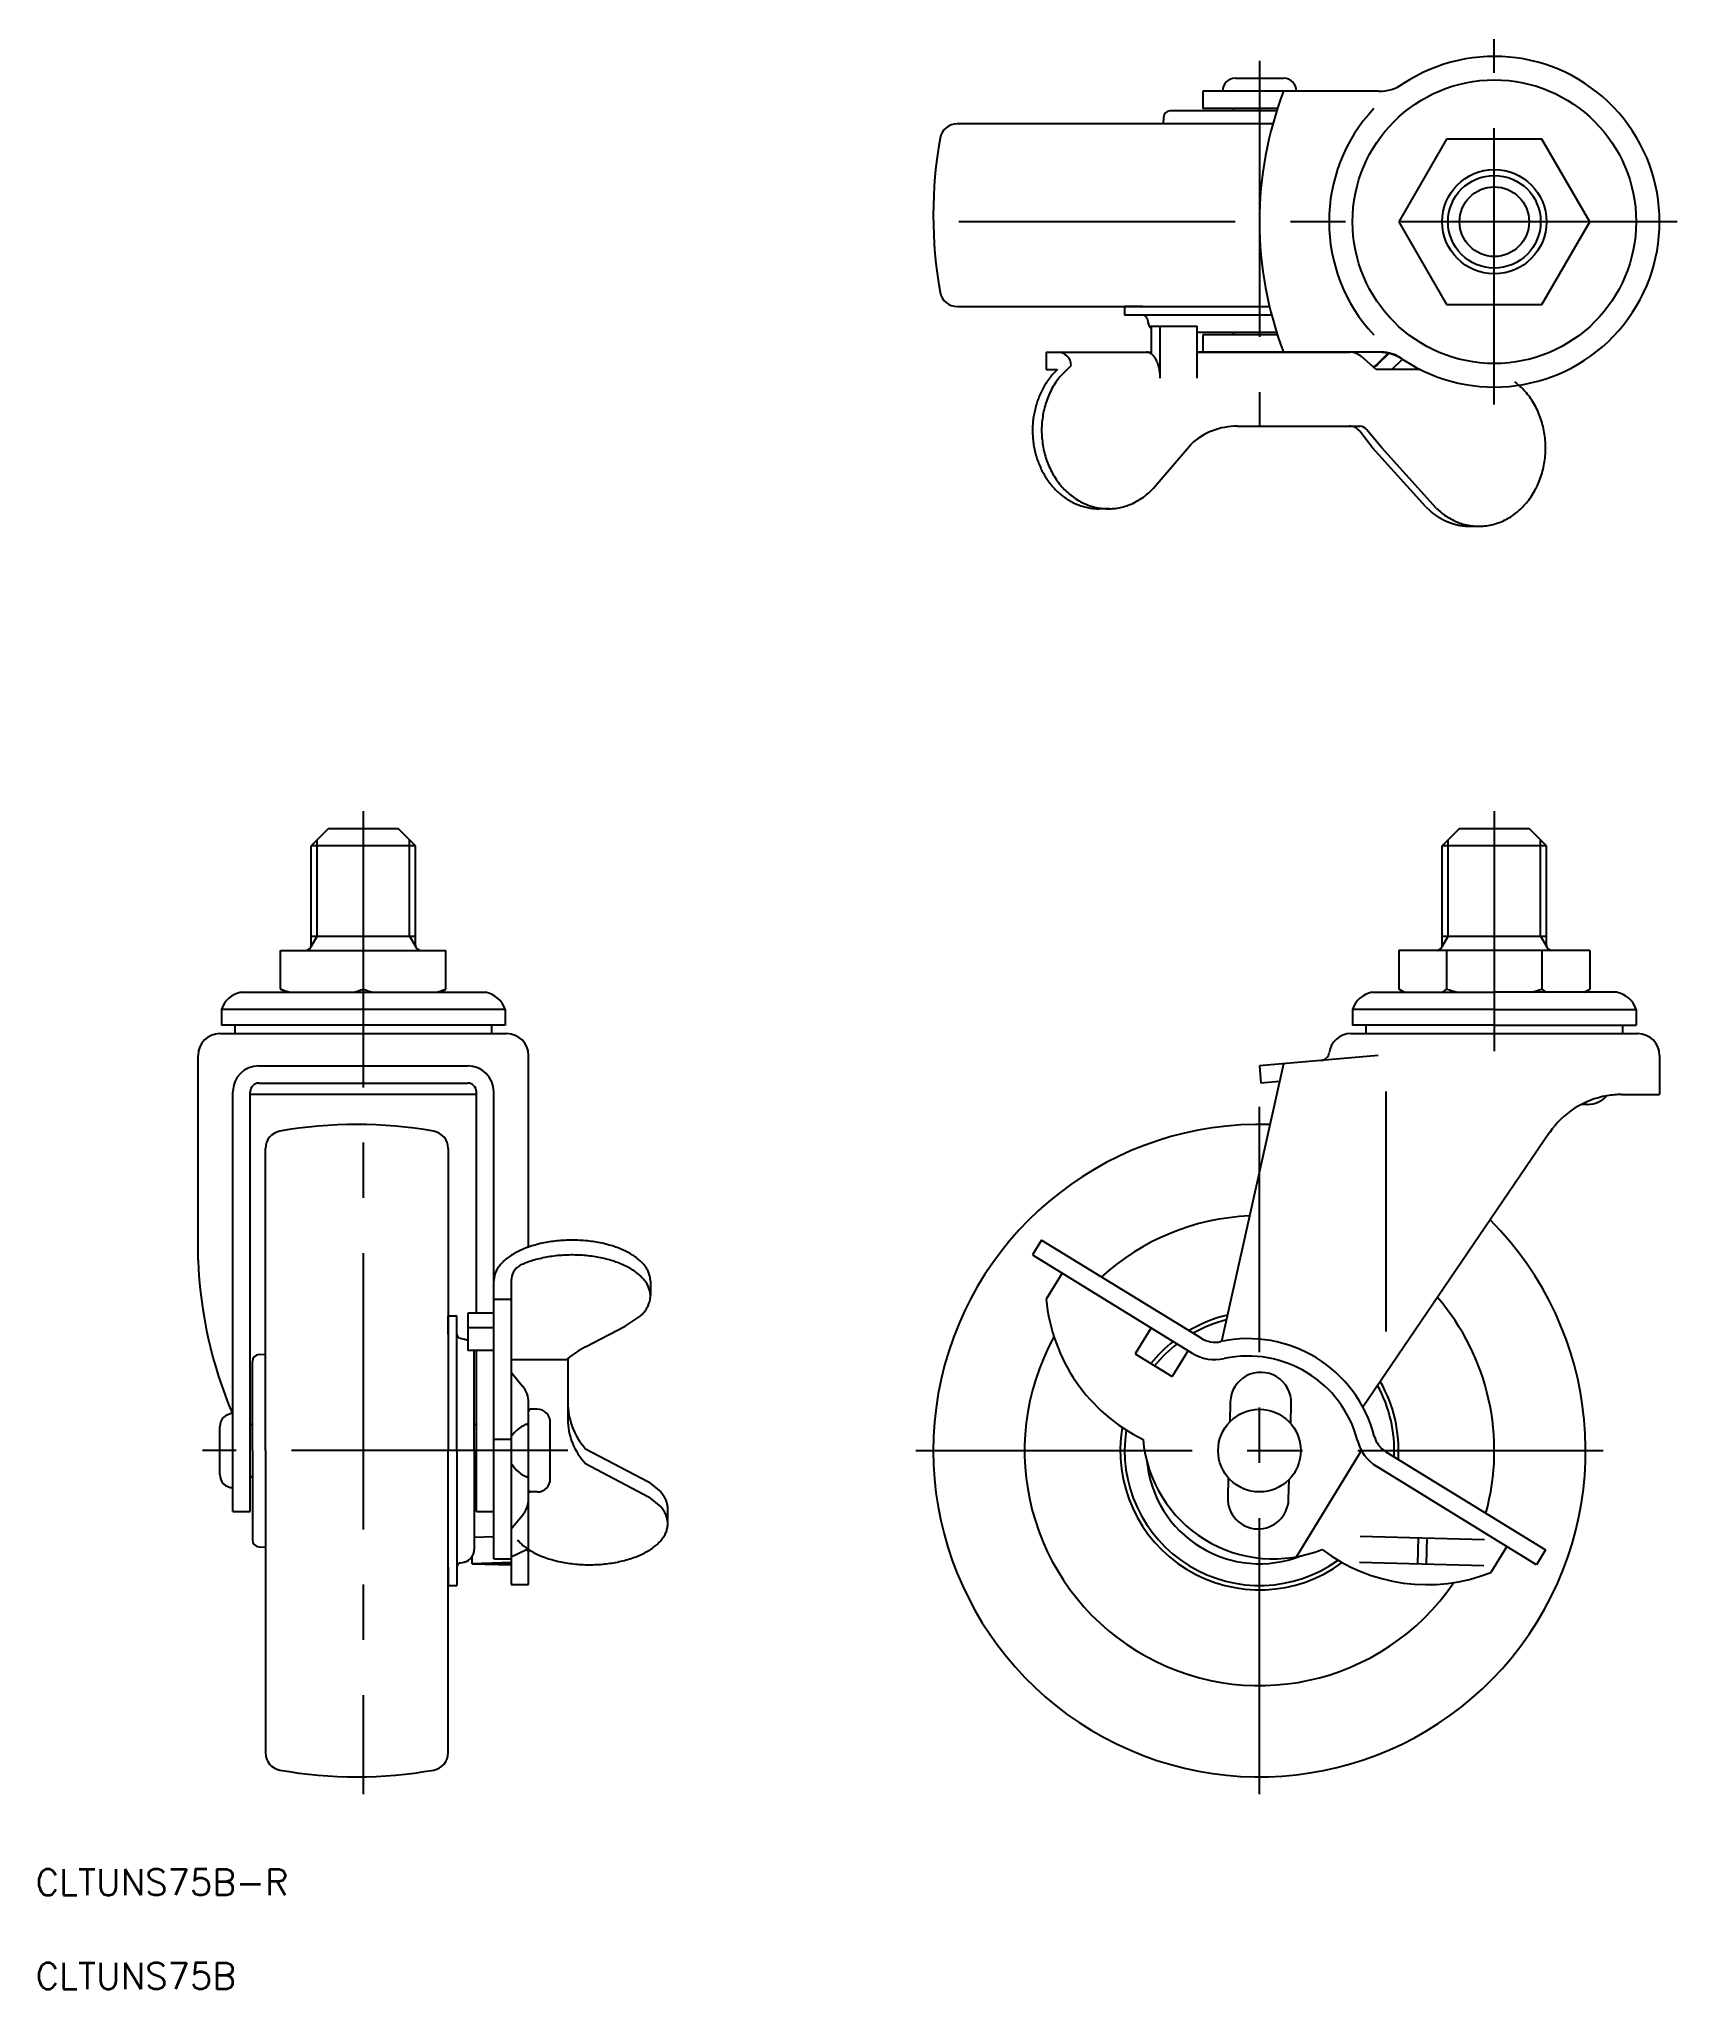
# Model space of a CAD drawing. Extents: x -140 to 48, y -62 to 162.
import ezdxf

# ---------------------------------------------------------------- set-up
doc = ezdxf.new("R2010")
doc.units = 0
doc.linetypes.add('CENTER', pattern=[50.8, 31.75, -6.35, 6.35, -6.35])
doc.layers.get('0').update_dxf_attribs({"linetype": 'CONTINUOUS'})
doc.layers.add('CENTER', color=1, linetype='CONTINUOUS')
doc.styles.get("Standard").update_dxf_attribs({"font": 'txt.shx', "height": 3, "bigfont": 'bigfont.shx'})

msp = doc.modelspace()

# ---------------------------------------------------------------- linework, layer by layer
at = {"color": 7, "linetype": 'CONTINUOUS'}
for p, q in [((-2.75, 157.75), (2.75, 157.75)), ((13.73, 156.25), (-6.5, 156.25)), ((-6.5, 156.25), (-6.5, 154.25)), ((1.53, 152.5), (-34.74, 152.5)), ((-11.04, 153.24), (-11.08, 152.5)), ((1.98, 154), (-10.24, 154)), ((2.06, 154.25), (-6.5, 154.25)), ((-3, 154), (-3, 154.25)), ((21.52, 150.75), (16.03, 141.25)), ((32.48, 150.75), (21.52, 150.75)), ((37.97, 141.25), (32.48, 150.75)), ((16.03, 141.25), (21.52, 131.75)), ((32.48, 131.75), (37.97, 141.25)), ((-34.74, 131.5), (1.15, 131.5)), ((-13.4, 131.5), (-15.5, 131.5)), ((-15.5, 131.5), (-15.5, 130.5)), ((1.4, 130.5), (-15.5, 130.5)), ((-12.91, 130.11), (-12.81, 129.67)), ((21.52, 131.75), (32.48, 131.75)), ((-12.46, 129.25), (-7.15, 129.25)), ((-12.46, 129.25), (-12.46, 126.08)), ((-11.41, 123.25), (-11.41, 129.25)), ((-7.15, 123.25), (-7.15, 129.25)), ((1.98, 128.5), (-7.15, 128.5)), ((2.06, 128.25), (-6.5, 128.25)), ((-6.5, 128.25), (-6.5, 126.25)), ((-3, 128.5), (-3, 128.25)), ((-3, 128.5), (-3, 128.25)), ((-3, 128.25), (-3, 128.5)), ((-24.51, 126.25), (-12.46, 126.25)), ((-24.51, 126.25), (-24.51, 124.25)), ((-7.15, 126.25), (10.4, 126.25)), ((14.04, 126.25), (-7.15, 126.25)), ((13.73, 126.25), (-6.5, 126.25)), ((13.43, 124.25), (11.72, 125.76)), ((13.5, 124.84), (14.83, 126.17)), ((13.58, 124.84), (14.9, 126.16)), ((-24.51, 124.25), (-23.24, 124.25)), ((-23.09, 123.25), (-21.63, 124.73)), ((18.51, 124.25), (13.43, 124.25)), ((15.23, 124.25), (16.44, 125.46)), ((-2.55, 117.75), (11.54, 117.75)), ((13.01, 115.25), (11.53, 117.17)), ((14.06, 115.25), (12.32, 117.38)), ((-11.75, 111.13), (-7.86, 115.7)), ((19.14, 108.47), (13.01, 115.25)), ((20.37, 108.27), (14.06, 115.25)), ((-12.19, 110.62), (-11.75, 111.13)), ((-17.29, 108.25), (-18.42, 108.25)), ((19.14, 108.47), (19.61, 108.03)), ((-107.02, 71.5), (-109.02, 69.5)), ((-109.02, 58.1), (-109.02, 69.5)), ((-97.02, 69.5), (-109.02, 69.5)), ((-107.02, 71.5), (-99.02, 71.5)), ((-97.02, 69.5), (-99.02, 71.5)), ((-97.02, 58.1), (-97.02, 69.5)), ((23, 71.5), (21, 69.5)), ((21, 58.1), (21, 69.5)), ((33, 69.5), (21, 69.5)), ((23, 71.5), (31, 71.5)), ((33, 69.5), (31, 71.5)), ((33, 58.1), (33, 69.5)), ((-109.02, 59.14), (-97.02, 59.14)), ((21, 59.14), (33, 59.14)), ((-112.52, 57.5), (-93.52, 57.5)), ((-112.52, 53.05), (-112.52, 57.5)), ((-103.02, 57.5), (-103.02, 53.05)), ((-93.52, 53.05), (-93.52, 57.5)), ((37.97, 57.5), (16.03, 57.5)), ((16.03, 57.5), (16.03, 53.05)), ((21.52, 57.5), (21.52, 53.05)), ((32.48, 57.5), (32.48, 53.05)), ((37.97, 57.5), (37.97, 53.05)), ((-117.07, 52.7), (-88.97, 52.7)), ((-111.92, 52.7), (-112.52, 53.05)), ((-94.12, 52.7), (-93.52, 53.05)), ((12.95, 52.7), (27, 52.7)), ((16.63, 52.7), (16.03, 53.05)), ((41.05, 52.7), (27, 52.7)), ((37.37, 52.7), (37.97, 53.05)), ((-86.72, 50.7), (-119.32, 50.7)), ((-119.32, 50.7), (-119.32, 48.9)), ((-86.72, 50.7), (-86.72, 48.9)), ((27, 50.7), (10.7, 50.7)), ((10.7, 50.7), (10.7, 48.9)), ((27, 50.7), (43.3, 50.7)), ((43.3, 50.7), (43.3, 48.9)), ((-119.53, 47.93), (-86.52, 47.93)), ((-86.72, 48.9), (-119.32, 48.9)), ((-117.74, 47.93), (-117.74, 48.9)), ((-88.3, 48.9), (-88.3, 47.93)), ((10.49, 47.93), (43.5, 47.93)), ((27, 48.9), (10.7, 48.9)), ((12.28, 47.93), (12.28, 48.9)), ((27, 48.9), (43.3, 48.9)), ((27, 48.9), (43.3, 48.9)), ((41.72, 48.9), (41.72, 47.93)), ((-122.02, 21.91), (-122.02, 45.43)), ((-84.02, 23.4), (-84.02, 45.43)), ((13.63, 45.42), (0, 44.23)), ((46, 45.43), (46, 41.93)), ((46, 45.03), (46, 40.93)), ((-115.02, 44.23), (-91.02, 44.23)), ((2.77, 44.47), (-4.37, 12.56)), ((0, 44.23), (0.17, 42.24)), ((-118.02, -7), (-118.02, 41.23)), ((-116.02, -7), (-116.02, 41.24)), ((-90.02, 40.93), (-116.02, 40.93)), ((-115.02, 42.24), (-91.02, 42.24)), ((-90.02, 15.81), (-90.02, 41.24)), ((-88.02, -7), (-88.02, 41.23)), ((2.31, 42.42), (0.17, 42.24)), ((14.54, 41.28), (14.54, 13.71)), ((41.63, 40.93), (46, 40.93)), ((-88.02, -12.44), (-88.02, 38.74)), ((37.72, 39.8), (37.01, 39.8)), ((33.36, 36.56), (11.88, 5.01)), ((-114.27, 0), (-114.27, 34.74)), ((-93.27, 34.74), (-93.27, 0)), ((-25.04, 24.19), (-26.09, 22.49)), ((-26.09, 22.49), (-7.73, 11.2)), ((-25.04, 24.19), (-6.68, 12.91)), ((-22.68, 20.39), (-24.51, 17.41)), ((-86.02, 19.54), (-86.02, -15.4)), ((-70.02, 19.48), (-70.02, 17.78)), ((-88.02, 15.81), (-91.02, 15.81)), ((-91.02, 15.81), (-91.02, 11.49)), ((-88.02, 17.41), (-86.02, 17.41)), ((-93.27, 13.4), (-93.27, 15.5)), ((-93.27, 15.5), (-92.27, 15.5)), ((-92.27, 0), (-92.27, 15.5)), ((-88.02, 14.11), (-91.02, 14.11)), ((-77.47, 11.93), (-72.9, 14.32)), ((-72.9, 14.32), (-71.18, 15.46)), ((-12.46, 14.11), (-14.29, 11.13)), ((-91.88, 12.91), (-91.44, 12.81)), ((-88.02, 11.49), (-91.02, 11.49)), ((-90.27, 0), (-90.27, 11.35)), ((-90.02, -7), (-90.02, 11.49)), ((-8.2, 11.49), (-10.03, 8.51)), ((-115.77, 0), (-115.77, 10.24)), ((-115.01, 11.04), (-114.27, 11.08)), ((-86.02, 10.46), (-79.52, 10.46)), ((-86.02, 9), (-84.71, 7.41)), ((-79.52, 10.61), (-79.52, 3.64)), ((-14.29, 11.13), (-10.03, 8.51)), ((-84.02, -15.4), (-84.02, 5.5)), ((-83.02, 4.75), (-83.82, 4.75)), ((-3.35, 5.59), (-3.41, 3.31)), ((3.59, 3.11), (3.65, 5.4)), ((-119.52, -2.75), (-119.52, 2.75)), ((-116.02, 3), (-115.77, 3)), ((-115.77, 3), (-116.02, 3)), ((-90.27, 3), (-90.02, 3)), ((-90.02, 3), (-90.27, 3)), ((-84.22, 3), (-84.31, 3)), ((-81.52, -3.25), (-81.52, 3.25)), ((-115.77, 0), (-115.77, -10.24)), ((-114.27, 0), (-114.27, -34.74)), ((-93.27, -34.74), (-93.27, 0)), ((-92.27, 0), (-92.27, -15.5)), ((-90.27, 0), (-90.27, -11.35)), ((-86.02, 1.29), (-88.02, 1.29)), ((-77.47, 0.22), (-70.24, -3.6)), ((-77.47, -1.49), (-70.24, -5.31)), ((4.24, -12.21), (11.74, 0)), ((31.85, -13.12), (13.49, -1.83)), ((14.53, -0.13), (32.89, -11.41)), ((-116.02, -3), (-115.77, -3)), ((-115.77, -3), (-116.02, -3)), ((-116.02, -3), (-115.77, -3)), ((-90.27, -3), (-90.02, -3)), ((-90.02, -3), (-90.27, -3)), ((-90.27, -3), (-90.02, -3)), ((-84.22, -3), (-84.29, -3)), ((-70.24, -3.6), (-68.83, -4.74)), ((-3.59, -3.11), (-3.65, -5.4)), ((3.35, -5.59), (3.41, -3.31)), ((-83.02, -4.75), (-83.82, -4.75)), ((-70.24, -5.31), (-68.83, -6.45)), ((-68.02, -8.4), (-68.02, -6.7)), ((-118.02, -7), (-116.02, -7)), ((-90.02, -7), (-88.02, -7)), ((-86.02, -9), (-84.71, -7.41)), ((-115.01, -11.04), (-114.27, -11.08)), ((-88.02, -9.92), (-90.27, -9.99)), ((11.58, -9.82), (25.88, -10.21)), ((18.23, -10), (18.15, -13)), ((19.23, -10.03), (19.15, -13.03)), ((28.44, -11.02), (26.61, -14)), ((-93.27, -13.4), (-93.27, -15.5)), ((-91.88, -12.91), (-91.44, -12.81)), ((-90.52, -13.02), (-90.52, -12.18)), ((-86.02, -12.86), (-90.5, -13)), ((-86.02, -13.17), (-90.5, -13.04)), ((-86.02, -12.91), (-89.02, -13)), ((-89.02, -13), (-89.02, -13.03)), ((-86.02, -13.12), (-89.02, -13.03)), ((-88.02, -12.44), (-86.02, -12.44)), ((-86.02, -12.21), (-84.25, -11.35)), ((11.5, -12.82), (25.8, -13.21)), ((32.89, -11.41), (31.85, -13.12)), ((-93.27, -15.5), (-92.27, -15.5)), ((-86.02, -15.4), (-84.02, -15.4))]:
    msp.add_line(p, q, dxfattribs=at)
at = {"color": 3, "linetype": 'CONTINUOUS'}
for p, q in [((-108.34, 59.14), (-108.34, 70.18)), ((-97.7, 59.14), (-97.7, 70.18)), ((21.68, 59.14), (21.68, 70.18)), ((32.32, 59.14), (32.32, 70.18)), ((-108.34, 59.14), (-109.05, 57.92)), ((-97.7, 59.14), (-96.99, 57.92)), ((21.68, 59.14), (20.97, 57.92)), ((32.32, 59.14), (33.03, 57.92))]:
    msp.add_line(p, q, dxfattribs=at)
at = {"color": 7, "linetype": 'CONTINUOUS'}
for points in [[(-11.41, 123.25, 0), (-11.41, 123.29, 0), (-11.41, 123.32, 0), (-11.41, 123.36, 0), (-11.41, 123.4, 0), (-11.41, 123.44, 0), (-11.41, 123.47, 0), (-11.41, 123.51, 0), (-11.42, 123.55, 0), (-11.42, 123.58, 0), (-11.42, 123.62, 0), (-11.42, 123.65, 0), (-11.43, 123.69, 0), (-11.43, 123.73, 0), (-11.43, 123.76, 0), (-11.44, 123.8, 0), (-11.44, 123.84, 0), (-11.44, 123.87, 0), (-11.45, 123.91, 0), (-11.45, 123.94, 0), (-11.46, 123.98, 0), (-11.46, 124.02, 0), (-11.47, 124.05, 0), (-11.47, 124.09, 0), (-11.48, 124.12, 0), (-11.48, 124.16, 0), (-11.49, 124.19, 0), (-11.49, 124.23, 0), (-11.5, 124.26, 0), (-11.51, 124.3, 0), (-11.51, 124.33, 0), (-11.52, 124.37, 0), (-11.53, 124.4, 0), (-11.54, 124.43, 0), (-11.54, 124.47, 0), (-11.55, 124.5, 0), (-11.56, 124.53, 0), (-11.57, 124.57, 0), (-11.58, 124.6, 0), (-11.59, 124.63, 0), (-11.59, 124.67, 0), (-11.6, 124.7, 0), (-11.61, 124.73, 0), (-11.62, 124.76, 0), (-11.63, 124.79, 0), (-11.64, 124.82, 0), (-11.65, 124.86, 0), (-11.66, 124.89, 0), (-11.67, 124.92, 0), (-11.68, 124.95, 0), (-11.7, 124.98, 0), (-11.71, 125.01, 0), (-11.72, 125.04, 0), (-11.73, 125.07, 0), (-11.74, 125.1, 0), (-11.75, 125.13, 0), (-11.77, 125.15, 0), (-11.78, 125.18, 0), (-11.79, 125.21, 0), (-11.8, 125.24, 0), (-11.82, 125.27, 0), (-11.83, 125.29, 0), (-11.84, 125.32, 0), (-11.86, 125.35, 0), (-11.87, 125.37, 0), (-11.88, 125.4, 0), (-11.9, 125.42, 0), (-11.91, 125.45, 0), (-11.92, 125.47, 0), (-11.94, 125.5, 0), (-11.95, 125.52, 0), (-11.97, 125.55, 0), (-11.98, 125.57, 0), (-12, 125.59, 0), (-12.01, 125.62, 0), (-12.03, 125.64, 0), (-12.04, 125.66, 0), (-12.06, 125.68, 0), (-12.08, 125.7, 0), (-12.09, 125.72, 0), (-12.11, 125.75, 0), (-12.12, 125.77, 0), (-12.14, 125.79, 0), (-12.16, 125.81, 0), (-12.17, 125.82, 0), (-12.19, 125.84, 0), (-12.21, 125.86, 0), (-12.22, 125.88, 0), (-12.24, 125.9, 0), (-12.26, 125.91, 0), (-12.27, 125.93, 0), (-12.29, 125.95, 0), (-12.31, 125.96, 0), (-12.33, 125.98, 0), (-12.34, 125.99, 0), (-12.36, 126.01, 0), (-12.38, 126.02, 0), (-12.4, 126.04, 0), (-12.41, 126.05, 0), (-12.43, 126.06, 0), (-12.45, 126.08, 0), (-12.47, 126.09, 0), (-12.49, 126.1, 0), (-12.51, 126.11, 0), (-12.52, 126.12, 0), (-12.54, 126.13, 0), (-12.56, 126.14, 0), (-12.58, 126.15, 0), (-12.6, 126.16, 0), (-12.62, 126.17, 0), (-12.64, 126.18, 0), (-12.65, 126.19, 0), (-12.67, 126.19, 0), (-12.69, 126.2, 0), (-12.71, 126.21, 0), (-12.73, 126.21, 0), (-12.75, 126.22, 0), (-12.77, 126.22, 0), (-12.79, 126.23, 0), (-12.81, 126.23, 0), (-12.83, 126.24, 0), (-12.84, 126.24, 0), (-12.86, 126.24, 0), (-12.88, 126.25, 0), (-12.9, 126.25, 0), (-12.92, 126.25, 0), (-12.94, 126.25, 0), (-12.96, 126.25, 0), (-12.98, 126.25, 0)], [(-23.24, 124.25, 0), (-23.26, 124.24, 0), (-23.37, 124.12, 0), (-23.49, 124.01, 0), (-23.6, 123.89, 0), (-23.71, 123.76, 0), (-23.82, 123.64, 0), (-23.93, 123.51, 0), (-24.03, 123.38, 0), (-24.13, 123.25, 0), (-24.23, 123.12, 0), (-24.33, 122.98, 0), (-24.43, 122.84, 0), (-24.52, 122.7, 0), (-24.61, 122.56, 0), (-24.7, 122.41, 0), (-24.79, 122.27, 0), (-24.87, 122.12, 0), (-24.95, 121.97, 0), (-25.03, 121.81, 0), (-25.11, 121.66, 0), (-25.18, 121.5, 0), (-25.25, 121.34, 0), (-25.32, 121.18, 0), (-25.38, 121.02, 0), (-25.44, 120.86, 0), (-25.5, 120.7, 0), (-25.56, 120.53, 0), (-25.61, 120.36, 0), (-25.67, 120.19, 0), (-25.71, 120.03, 0), (-25.76, 119.86, 0), (-25.8, 119.68, 0), (-25.84, 119.51, 0), (-25.88, 119.34, 0), (-25.91, 119.16, 0), (-25.94, 118.99, 0), (-25.97, 118.81, 0), (-26, 118.64, 0), (-26.02, 118.46, 0), (-26.04, 118.28, 0), (-26.05, 118.11, 0), (-26.07, 117.93, 0), (-26.08, 117.75, 0), (-26.08, 117.57, 0), (-26.09, 117.39, 0), (-26.09, 117.22, 0), (-26.09, 117.04, 0), (-26.08, 116.86, 0), (-26.07, 116.68, 0), (-26.06, 116.5, 0), (-26.05, 116.32, 0), (-26.03, 116.15, 0), (-26.01, 115.97, 0), (-25.99, 115.79, 0), (-25.96, 115.62, 0), (-25.93, 115.44, 0), (-25.9, 115.27, 0), (-25.86, 115.09, 0), (-25.83, 114.92, 0), (-25.79, 114.75, 0), (-25.74, 114.58, 0), (-25.7, 114.41, 0), (-25.65, 114.24, 0), (-25.59, 114.07, 0), (-25.54, 113.91, 0), (-25.48, 113.74, 0), (-25.42, 113.58, 0), (-25.36, 113.42, 0), (-25.29, 113.25, 0), (-25.22, 113.1, 0), (-25.15, 112.94, 0), (-25.08, 112.78, 0), (-25, 112.63, 0), (-24.92, 112.48, 0), (-24.84, 112.33, 0), (-24.75, 112.18, 0), (-24.67, 112.03, 0), (-24.58, 111.89, 0), (-24.48, 111.74, 0), (-24.39, 111.6, 0), (-24.29, 111.47, 0), (-24.19, 111.33, 0), (-24.09, 111.2, 0), (-23.99, 111.07, 0), (-23.88, 110.94, 0), (-23.78, 110.81, 0), (-23.67, 110.69, 0), (-23.56, 110.57, 0), (-23.44, 110.45, 0), (-23.33, 110.33, 0), (-23.21, 110.22, 0), (-23.09, 110.11, 0), (-22.97, 110, 0), (-22.84, 109.9, 0), (-22.72, 109.8, 0), (-22.59, 109.7, 0), (-22.46, 109.6, 0), (-22.33, 109.51, 0), (-22.2, 109.42, 0), (-22.07, 109.34, 0), (-21.93, 109.25, 0), (-21.8, 109.17, 0), (-21.66, 109.09, 0), (-21.52, 109.02, 0), (-21.38, 108.95, 0), (-21.24, 108.88, 0), (-21.1, 108.82, 0), (-20.96, 108.76, 0), (-20.81, 108.7, 0), (-20.67, 108.65, 0), (-20.52, 108.6, 0), (-20.38, 108.55, 0), (-20.23, 108.51, 0), (-20.08, 108.46, 0), (-19.93, 108.43, 0), (-19.78, 108.39, 0), (-19.63, 108.36, 0), (-19.48, 108.34, 0), (-19.33, 108.32, 0), (-19.18, 108.3, 0), (-19.03, 108.28, 0), (-18.88, 108.27, 0), (-18.72, 108.26, 0), (-18.57, 108.25, 0), (-18.42, 108.25, 0)], [(-23.09, 123.25, 0), (-23.18, 123.13, 0), (-23.3, 122.96, 0), (-23.41, 122.79, 0), (-23.53, 122.62, 0), (-23.64, 122.44, 0), (-23.74, 122.26, 0), (-23.85, 122.08, 0), (-23.94, 121.89, 0), (-24.04, 121.7, 0), (-24.13, 121.51, 0), (-24.22, 121.31, 0), (-24.3, 121.11, 0), (-24.38, 120.92, 0), (-24.45, 120.71, 0), (-24.52, 120.51, 0), (-24.59, 120.3, 0), (-24.65, 120.1, 0), (-24.7, 119.89, 0), (-24.76, 119.68, 0), (-24.81, 119.46, 0), (-24.85, 119.25, 0), (-24.89, 119.04, 0), (-24.92, 118.82, 0), (-24.95, 118.6, 0), (-24.98, 118.39, 0), (-25, 118.17, 0), (-25.02, 117.95, 0), (-25.03, 117.73, 0), (-25.04, 117.51, 0), (-25.04, 117.29, 0), (-25.04, 117.07, 0), (-25.03, 116.85, 0), (-25.02, 116.63, 0), (-25.01, 116.41, 0), (-24.99, 116.2, 0), (-24.96, 115.98, 0), (-24.93, 115.76, 0), (-24.9, 115.55, 0), (-24.86, 115.33, 0), (-24.82, 115.12, 0), (-24.78, 114.9, 0), (-24.72, 114.69, 0), (-24.67, 114.48, 0), (-24.61, 114.27, 0), (-24.54, 114.07, 0), (-24.48, 113.86, 0), (-24.4, 113.66, 0), (-24.33, 113.46, 0), (-24.25, 113.26, 0), (-24.16, 113.07, 0), (-24.07, 112.87, 0), (-23.98, 112.68, 0), (-23.88, 112.5, 0), (-23.78, 112.31, 0), (-23.68, 112.13, 0), (-23.57, 111.95, 0), (-23.46, 111.77, 0), (-23.34, 111.6, 0), (-23.22, 111.43, 0), (-23.1, 111.27, 0), (-22.97, 111.1, 0), (-22.84, 110.95, 0), (-22.71, 110.79, 0), (-22.58, 110.64, 0), (-22.44, 110.49, 0), (-22.29, 110.35, 0), (-22.15, 110.21, 0), (-22, 110.08, 0), (-21.85, 109.95, 0), (-21.7, 109.82, 0), (-21.54, 109.7, 0), (-21.38, 109.58, 0), (-21.22, 109.47, 0), (-21.06, 109.36, 0), (-20.89, 109.26, 0), (-20.73, 109.16, 0), (-20.56, 109.06, 0), (-20.39, 108.98, 0), (-20.21, 108.89, 0), (-20.04, 108.81, 0), (-19.86, 108.74, 0), (-19.69, 108.67, 0), (-19.51, 108.61, 0), (-19.33, 108.55, 0), (-19.15, 108.5, 0), (-18.96, 108.45, 0), (-18.78, 108.4, 0), (-18.59, 108.37, 0), (-18.41, 108.33, 0), (-18.22, 108.31, 0), (-18.04, 108.29, 0), (-17.85, 108.27, 0), (-17.66, 108.26, 0), (-17.48, 108.25, 0), (-17.29, 108.25, 0), (-17.1, 108.26, 0), (-16.92, 108.27, 0), (-16.73, 108.28, 0), (-16.54, 108.3, 0), (-16.36, 108.33, 0), (-16.17, 108.36, 0), (-15.99, 108.4, 0), (-15.8, 108.44, 0), (-15.62, 108.49, 0), (-15.44, 108.54, 0), (-15.26, 108.6, 0), (-15.08, 108.66, 0), (-14.9, 108.73, 0), (-14.73, 108.8, 0), (-14.55, 108.88, 0), (-14.38, 108.97, 0), (-14.21, 109.05, 0), (-14.04, 109.15, 0), (-13.87, 109.25, 0), (-13.7, 109.35, 0), (-13.54, 109.46, 0), (-13.38, 109.57, 0), (-13.22, 109.68, 0), (-13.07, 109.81, 0), (-12.91, 109.93, 0), (-12.76, 110.06, 0), (-12.61, 110.19, 0), (-12.47, 110.33, 0), (-12.33, 110.48, 0), (-12.19, 110.62, 0)], [(20.37, 108.27, 0), (20.81, 107.89, 0), (20.97, 107.77, 0), (21.13, 107.64, 0), (21.29, 107.52, 0), (21.46, 107.41, 0), (21.63, 107.3, 0), (21.8, 107.2, 0), (21.97, 107.1, 0), (22.15, 107.01, 0), (22.33, 106.92, 0), (22.51, 106.84, 0), (22.69, 106.76, 0), (22.87, 106.69, 0), (23.05, 106.62, 0), (23.24, 106.56, 0), (23.42, 106.5, 0), (23.61, 106.45, 0), (23.8, 106.41, 0), (23.99, 106.37, 0), (24.18, 106.34, 0), (24.37, 106.31, 0), (24.56, 106.29, 0), (24.76, 106.27, 0), (24.95, 106.26, 0), (25.14, 106.25, 0), (25.33, 106.25, 0), (25.53, 106.26, 0), (25.72, 106.27, 0), (25.91, 106.29, 0), (26.1, 106.31, 0), (26.29, 106.34, 0), (26.48, 106.37, 0), (26.67, 106.41, 0), (26.86, 106.46, 0), (27.05, 106.51, 0), (27.23, 106.57, 0), (27.42, 106.63, 0), (27.6, 106.69, 0), (27.79, 106.77, 0), (27.97, 106.85, 0), (28.15, 106.93, 0), (28.32, 107.02, 0), (28.5, 107.11, 0), (28.67, 107.21, 0), (28.84, 107.31, 0), (29.01, 107.42, 0), (29.18, 107.54, 0), (29.34, 107.66, 0), (29.5, 107.78, 0), (29.66, 107.91, 0), (29.82, 108.04, 0), (29.97, 108.18, 0), (30.12, 108.32, 0), (30.26, 108.47, 0), (30.41, 108.62, 0), (30.55, 108.77, 0), (30.69, 108.93, 0), (30.82, 109.09, 0), (30.95, 109.26, 0), (31.07, 109.43, 0), (31.2, 109.6, 0), (31.32, 109.78, 0), (31.43, 109.96, 0), (31.54, 110.15, 0), (31.65, 110.34, 0), (31.75, 110.53, 0), (31.85, 110.72, 0), (31.95, 110.92, 0), (32.04, 111.12, 0), (32.12, 111.32, 0), (32.21, 111.52, 0), (32.28, 111.73, 0), (32.36, 111.94, 0), (32.42, 112.15, 0), (32.49, 112.36, 0), (32.55, 112.58, 0), (32.6, 112.79, 0), (32.65, 113.01, 0), (32.7, 113.23, 0), (32.74, 113.45, 0), (32.78, 113.67, 0), (32.81, 113.9, 0), (32.83, 114.12, 0), (32.86, 114.35, 0), (32.87, 114.57, 0), (32.88, 114.8, 0), (32.89, 115.02, 0), (32.89, 115.25, 0), (32.89, 115.47, 0), (32.88, 115.7, 0), (32.87, 115.93, 0), (32.86, 116.15, 0), (32.83, 116.38, 0), (32.81, 116.6, 0), (32.78, 116.82, 0), (32.74, 117.04, 0), (32.7, 117.26, 0), (32.65, 117.48, 0), (32.6, 117.7, 0), (32.55, 117.92, 0), (32.49, 118.13, 0), (32.43, 118.35, 0), (32.36, 118.56, 0), (32.28, 118.77, 0), (32.21, 118.97, 0), (32.13, 119.18, 0), (32.04, 119.38, 0), (31.95, 119.58, 0), (31.85, 119.78, 0), (31.76, 119.97, 0), (31.65, 120.16, 0), (31.55, 120.35, 0), (31.43, 120.53, 0), (31.32, 120.72, 0), (31.2, 120.89, 0), (31.08, 121.07, 0), (30.95, 121.24, 0), (30.82, 121.4, 0), (30.69, 121.57, 0), (30.55, 121.73, 0), (30.41, 121.88, 0), (30.27, 122.03, 0), (30.12, 122.18, 0), (29.97, 122.32, 0), (29.82, 122.46, 0), (29.66, 122.59, 0), (29.51, 122.72, 0), (29.34, 122.84, 0)], [(19.61, 108.03, 0), (19.64, 108, 0), (19.67, 107.97, 0), (19.7, 107.95, 0), (19.73, 107.92, 0), (19.76, 107.89, 0), (19.79, 107.87, 0), (19.82, 107.84, 0), (19.86, 107.82, 0), (19.89, 107.79, 0), (19.92, 107.77, 0), (19.95, 107.74, 0), (19.98, 107.72, 0), (20.02, 107.69, 0), (20.05, 107.67, 0), (20.08, 107.65, 0), (20.11, 107.62, 0), (20.15, 107.6, 0), (20.18, 107.57, 0), (20.21, 107.55, 0), (20.24, 107.53, 0), (20.28, 107.5, 0), (20.31, 107.48, 0), (20.34, 107.46, 0), (20.38, 107.44, 0), (20.41, 107.41, 0), (20.44, 107.39, 0), (20.48, 107.37, 0), (20.51, 107.35, 0), (20.54, 107.33, 0), (20.58, 107.31, 0), (20.61, 107.29, 0), (20.64, 107.26, 0), (20.68, 107.24, 0), (20.71, 107.22, 0), (20.75, 107.2, 0), (20.78, 107.18, 0), (20.82, 107.16, 0), (20.85, 107.14, 0), (20.88, 107.12, 0), (20.92, 107.11, 0), (20.95, 107.09, 0), (20.99, 107.07, 0), (21.02, 107.05, 0), (21.06, 107.03, 0), (21.09, 107.01, 0), (21.13, 106.99, 0), (21.16, 106.98, 0), (21.2, 106.96, 0), (21.23, 106.94, 0), (21.27, 106.92, 0), (21.3, 106.91, 0), (21.34, 106.89, 0), (21.38, 106.87, 0), (21.41, 106.86, 0), (21.45, 106.84, 0), (21.48, 106.83, 0), (21.52, 106.81, 0), (21.55, 106.8, 0), (21.59, 106.78, 0), (21.63, 106.76, 0), (21.66, 106.75, 0), (21.7, 106.74, 0), (21.73, 106.72, 0), (21.77, 106.71, 0), (21.81, 106.69, 0), (21.84, 106.68, 0), (21.88, 106.67, 0), (21.92, 106.65, 0), (21.95, 106.64, 0), (21.99, 106.63, 0), (22.03, 106.61, 0), (22.06, 106.6, 0), (22.1, 106.59, 0), (22.14, 106.58, 0), (22.17, 106.56, 0), (22.21, 106.55, 0), (22.25, 106.54, 0), (22.29, 106.53, 0), (22.32, 106.52, 0), (22.36, 106.51, 0), (22.4, 106.5, 0), (22.43, 106.49, 0), (22.47, 106.48, 0), (22.51, 106.47, 0), (22.55, 106.46, 0), (22.58, 106.45, 0), (22.62, 106.44, 0), (22.66, 106.43, 0), (22.7, 106.42, 0), (22.73, 106.41, 0), (22.77, 106.4, 0), (22.81, 106.4, 0), (22.85, 106.39, 0), (22.88, 106.38, 0), (22.92, 106.37, 0), (22.96, 106.37, 0), (23, 106.36, 0), (23.04, 106.35, 0), (23.07, 106.35, 0), (23.11, 106.34, 0), (23.15, 106.33, 0), (23.19, 106.33, 0), (23.22, 106.32, 0), (23.26, 106.32, 0), (23.3, 106.31, 0), (23.34, 106.31, 0), (23.38, 106.3, 0), (23.42, 106.3, 0), (23.45, 106.29, 0), (23.49, 106.29, 0), (23.53, 106.28, 0), (23.57, 106.28, 0), (23.61, 106.28, 0), (23.64, 106.27, 0), (23.68, 106.27, 0), (23.72, 106.27, 0), (23.76, 106.26, 0), (23.8, 106.26, 0), (23.83, 106.26, 0), (23.87, 106.26, 0), (23.91, 106.26, 0), (23.95, 106.26, 0), (23.99, 106.25, 0), (24.03, 106.25, 0), (24.06, 106.25, 0), (24.1, 106.25, 0), (24.14, 106.25, 0), (25.14, 106.25, 0)], [(-70.02, 19.48, 0), (-70.02, 19.59, 0), (-70.03, 19.71, 0), (-70.04, 19.83, 0), (-70.06, 19.94, 0), (-70.09, 20.06, 0), (-70.12, 20.17, 0), (-70.15, 20.28, 0), (-70.19, 20.4, 0), (-70.24, 20.51, 0), (-70.29, 20.62, 0), (-70.35, 20.74, 0), (-70.41, 20.85, 0), (-70.47, 20.96, 0), (-70.55, 21.07, 0), (-70.62, 21.18, 0), (-70.7, 21.28, 0), (-70.79, 21.39, 0), (-70.88, 21.49, 0), (-70.98, 21.6, 0), (-71.08, 21.7, 0), (-71.19, 21.8, 0), (-71.3, 21.9, 0), (-71.42, 22, 0), (-71.54, 22.1, 0), (-71.66, 22.19, 0), (-71.79, 22.29, 0), (-71.92, 22.38, 0), (-72.06, 22.47, 0), (-72.2, 22.56, 0), (-72.35, 22.64, 0), (-72.5, 22.73, 0), (-72.66, 22.81, 0), (-72.81, 22.89, 0), (-72.97, 22.97, 0), (-73.14, 23.05, 0), (-73.31, 23.12, 0), (-73.48, 23.19, 0), (-73.66, 23.26, 0), (-73.84, 23.33, 0), (-74.02, 23.4, 0), (-74.2, 23.46, 0), (-74.39, 23.52, 0), (-74.58, 23.58, 0), (-74.78, 23.63, 0), (-74.97, 23.69, 0), (-75.17, 23.74, 0), (-75.37, 23.79, 0), (-75.57, 23.83, 0), (-75.78, 23.88, 0), (-75.99, 23.92, 0), (-76.2, 23.95, 0), (-76.41, 23.99, 0), (-76.62, 24.02, 0), (-76.83, 24.05, 0), (-77.05, 24.08, 0), (-77.26, 24.1, 0), (-77.48, 24.12, 0), (-77.7, 24.14, 0), (-77.92, 24.16, 0), (-78.14, 24.17, 0), (-78.36, 24.18, 0), (-78.58, 24.19, 0), (-78.8, 24.19, 0), (-79.02, 24.19, 0), (-79.24, 24.19, 0), (-79.46, 24.19, 0), (-79.68, 24.18, 0), (-79.9, 24.17, 0), (-80.12, 24.16, 0), (-80.34, 24.14, 0), (-80.56, 24.12, 0), (-80.77, 24.1, 0), (-80.99, 24.08, 0), (-81.21, 24.05, 0), (-81.42, 24.02, 0), (-81.63, 23.99, 0), (-81.84, 23.95, 0), (-82.05, 23.92, 0), (-82.26, 23.88, 0), (-82.46, 23.83, 0), (-82.67, 23.79, 0), (-82.87, 23.74, 0), (-83.07, 23.69, 0), (-83.26, 23.63, 0), (-83.46, 23.58, 0), (-83.65, 23.52, 0), (-83.83, 23.46, 0), (-84.02, 23.4, 0), (-84.2, 23.33, 0), (-84.38, 23.26, 0), (-84.56, 23.19, 0), (-84.73, 23.12, 0), (-84.9, 23.05, 0), (-85.06, 22.97, 0), (-85.22, 22.89, 0), (-85.38, 22.81, 0), (-85.54, 22.73, 0), (-85.69, 22.64, 0), (-85.83, 22.56, 0), (-85.98, 22.47, 0), (-86.11, 22.38, 0), (-86.25, 22.29, 0), (-86.38, 22.19, 0), (-86.5, 22.1, 0), (-86.62, 22, 0), (-86.74, 21.9, 0), (-86.85, 21.8, 0), (-86.96, 21.7, 0), (-87.06, 21.6, 0), (-87.15, 21.49, 0), (-87.25, 21.39, 0), (-87.33, 21.28, 0), (-87.42, 21.18, 0), (-87.49, 21.07, 0), (-87.56, 20.96, 0), (-87.63, 20.85, 0), (-87.69, 20.74, 0), (-87.75, 20.62, 0), (-87.8, 20.51, 0), (-87.85, 20.4, 0), (-87.89, 20.28, 0), (-87.92, 20.17, 0), (-87.95, 20.06, 0), (-87.98, 19.94, 0), (-87.99, 19.83, 0), (-88.01, 19.71, 0), (-88.02, 19.59, 0), (-88.02, 19.48, 0)], [(-71.18, 15.46, 0), (-71.08, 15.56, 0), (-70.97, 15.66, 0), (-70.88, 15.77, 0), (-70.79, 15.87, 0), (-70.7, 15.98, 0), (-70.62, 16.08, 0), (-70.54, 16.19, 0), (-70.47, 16.3, 0), (-70.41, 16.41, 0), (-70.34, 16.52, 0), (-70.29, 16.63, 0), (-70.24, 16.74, 0), (-70.19, 16.86, 0), (-70.15, 16.97, 0), (-70.12, 17.08, 0), (-70.09, 17.2, 0), (-70.06, 17.31, 0), (-70.04, 17.43, 0), (-70.03, 17.54, 0), (-70.02, 17.66, 0), (-70.02, 17.77, 0), (-70.02, 17.89, 0), (-70.03, 18, 0), (-70.04, 18.12, 0), (-70.06, 18.23, 0), (-70.09, 18.34, 0), (-70.11, 18.46, 0), (-70.15, 18.57, 0), (-70.19, 18.69, 0), (-70.23, 18.8, 0), (-70.28, 18.91, 0), (-70.34, 19.02, 0), (-70.4, 19.13, 0), (-70.47, 19.24, 0), (-70.54, 19.35, 0), (-70.61, 19.46, 0), (-70.69, 19.57, 0), (-70.78, 19.67, 0), (-70.87, 19.78, 0), (-70.97, 19.88, 0), (-71.07, 19.98, 0), (-71.17, 20.08, 0), (-71.28, 20.18, 0), (-71.4, 20.28, 0), (-71.52, 20.38, 0), (-71.64, 20.47, 0), (-71.77, 20.57, 0), (-71.9, 20.66, 0), (-72.04, 20.75, 0), (-72.18, 20.84, 0), (-72.32, 20.92, 0), (-72.47, 21.01, 0), (-72.62, 21.09, 0), (-72.78, 21.17, 0), (-72.94, 21.25, 0), (-73.1, 21.33, 0), (-73.27, 21.4, 0), (-73.44, 21.47, 0), (-73.62, 21.54, 0), (-73.79, 21.61, 0), (-73.98, 21.68, 0), (-74.16, 21.74, 0), (-74.34, 21.8, 0), (-74.53, 21.86, 0), (-74.73, 21.92, 0), (-74.92, 21.97, 0), (-75.12, 22.02, 0), (-75.32, 22.07, 0), (-75.52, 22.12, 0), (-75.72, 22.16, 0), (-75.93, 22.2, 0), (-76.13, 22.24, 0), (-76.34, 22.27, 0), (-76.55, 22.31, 0), (-76.77, 22.34, 0), (-76.98, 22.36, 0), (-77.19, 22.39, 0), (-77.41, 22.41, 0), (-77.63, 22.43, 0), (-77.84, 22.45, 0), (-78.06, 22.46, 0), (-78.28, 22.47, 0), (-78.5, 22.48, 0), (-78.72, 22.48, 0), (-78.94, 22.49, 0), (-79.16, 22.49, 0), (-79.38, 22.48, 0), (-79.6, 22.48, 0), (-79.82, 22.47, 0), (-80.04, 22.46, 0), (-80.25, 22.44, 0), (-80.47, 22.43, 0), (-80.69, 22.41, 0), (-80.9, 22.38, 0), (-81.12, 22.36, 0), (-81.33, 22.33, 0), (-81.54, 22.3, 0), (-81.75, 22.26, 0), (-81.96, 22.23, 0), (-82.17, 22.19, 0), (-82.37, 22.15, 0), (-82.58, 22.1, 0), (-82.78, 22.06, 0), (-82.98, 22.01, 0), (-83.17, 21.96, 0), (-83.37, 21.9, 0), (-83.56, 21.84, 0), (-83.74, 21.79, 0), (-83.93, 21.72, 0), (-84.11, 21.66, 0), (-84.29, 21.59, 0), (-84.47, 21.53, 0), (-84.64, 21.45, 0), (-84.81, 21.38, 0), (-84.98, 21.31, 0), (-85.02, 21.29, 0)], [(-85.31, -10.24, 0), (-85.22, -10.35, 0), (-85.12, -10.45, 0), (-85.02, -10.56, 0), (-84.92, -10.66, 0), (-84.81, -10.76, 0), (-84.7, -10.86, 0), (-84.58, -10.96, 0), (-84.46, -11.06, 0), (-84.33, -11.15, 0), (-84.2, -11.25, 0), (-84.06, -11.34, 0), (-83.92, -11.43, 0), (-83.77, -11.52, 0), (-83.62, -11.6, 0), (-83.47, -11.69, 0), (-83.31, -11.77, 0), (-83.15, -11.85, 0), (-82.99, -11.93, 0), (-82.82, -12.01, 0), (-82.65, -12.08, 0), (-82.47, -12.15, 0), (-82.29, -12.22, 0), (-82.11, -12.29, 0), (-81.92, -12.35, 0), (-81.73, -12.42, 0), (-81.54, -12.48, 0), (-81.35, -12.53, 0), (-81.15, -12.59, 0), (-80.95, -12.64, 0), (-80.75, -12.69, 0), (-80.55, -12.74, 0), (-80.34, -12.78, 0), (-80.13, -12.82, 0), (-79.92, -12.86, 0), (-79.71, -12.9, 0), (-79.5, -12.93, 0), (-79.28, -12.96, 0), (-79.07, -12.99, 0), (-78.85, -13.02, 0), (-78.63, -13.04, 0), (-78.41, -13.06, 0), (-78.19, -13.07, 0), (-77.97, -13.09, 0), (-77.75, -13.1, 0), (-77.52, -13.11, 0), (-77.3, -13.11, 0), (-77.08, -13.11, 0), (-76.86, -13.11, 0), (-76.63, -13.11, 0), (-76.41, -13.1, 0), (-76.19, -13.09, 0), (-75.97, -13.08, 0), (-75.75, -13.07, 0), (-75.53, -13.05, 0), (-75.31, -13.03, 0), (-75.09, -13.01, 0), (-74.87, -12.98, 0), (-74.66, -12.95, 0), (-74.44, -12.92, 0), (-74.23, -12.88, 0), (-74.02, -12.85, 0), (-73.81, -12.81, 0), (-73.6, -12.76, 0), (-73.4, -12.72, 0), (-73.19, -12.67, 0), (-72.99, -12.62, 0), (-72.8, -12.56, 0), (-72.6, -12.51, 0), (-72.41, -12.45, 0), (-72.22, -12.39, 0), (-72.03, -12.32, 0), (-71.85, -12.26, 0), (-71.67, -12.19, 0), (-71.49, -12.12, 0), (-71.31, -12.05, 0), (-71.14, -11.97, 0), (-70.98, -11.89, 0), (-70.81, -11.82, 0), (-70.65, -11.73, 0), (-70.5, -11.65, 0), (-70.35, -11.56, 0), (-70.2, -11.48, 0), (-70.06, -11.39, 0), (-69.92, -11.3, 0), (-69.78, -11.2, 0), (-69.65, -11.11, 0), (-69.53, -11.01, 0), (-69.4, -10.91, 0), (-69.29, -10.82, 0), (-69.18, -10.71, 0), (-69.07, -10.61, 0), (-68.97, -10.51, 0), (-68.87, -10.4, 0), (-68.78, -10.3, 0), (-68.69, -10.19, 0), (-68.61, -10.08, 0), (-68.53, -9.97, 0), (-68.46, -9.86, 0), (-68.39, -9.75, 0), (-68.33, -9.64, 0), (-68.28, -9.52, 0), (-68.23, -9.41, 0), (-68.18, -9.3, 0), (-68.14, -9.18, 0), (-68.11, -9.07, 0), (-68.08, -8.95, 0), (-68.06, -8.83, 0), (-68.04, -8.72, 0), (-68.03, -8.6, 0), (-68.02, -8.49, 0), (-68.02, -8.37, 0), (-68.02, -8.25, 0), (-68.03, -8.14, 0), (-68.05, -8.02, 0), (-68.07, -7.9, 0), (-68.1, -7.79, 0), (-68.13, -7.67, 0), (-68.17, -7.56, 0), (-68.21, -7.44, 0), (-68.26, -7.33, 0), (-68.31, -7.21, 0), (-68.37, -7.1, 0), (-68.43, -6.99, 0), (-68.5, -6.88, 0), (-68.58, -6.77, 0), (-68.66, -6.66, 0), (-68.74, -6.55, 0), (-68.83, -6.45, 0)], [(-68.02, -6.7, 0), (-68.02, -6.68, 0), (-68.02, -6.67, 0), (-68.02, -6.65, 0), (-68.02, -6.64, 0), (-68.02, -6.62, 0), (-68.02, -6.6, 0), (-68.02, -6.59, 0), (-68.02, -6.57, 0), (-68.02, -6.56, 0), (-68.02, -6.54, 0), (-68.03, -6.53, 0), (-68.03, -6.51, 0), (-68.03, -6.49, 0), (-68.03, -6.48, 0), (-68.03, -6.46, 0), (-68.03, -6.45, 0), (-68.03, -6.43, 0), (-68.04, -6.42, 0), (-68.04, -6.4, 0), (-68.04, -6.38, 0), (-68.04, -6.37, 0), (-68.04, -6.35, 0), (-68.05, -6.34, 0), (-68.05, -6.32, 0), (-68.05, -6.31, 0), (-68.05, -6.29, 0), (-68.06, -6.27, 0), (-68.06, -6.26, 0), (-68.06, -6.24, 0), (-68.06, -6.23, 0), (-68.07, -6.21, 0), (-68.07, -6.2, 0), (-68.07, -6.18, 0), (-68.08, -6.16, 0), (-68.08, -6.15, 0), (-68.08, -6.13, 0), (-68.09, -6.12, 0), (-68.09, -6.1, 0), (-68.1, -6.09, 0), (-68.1, -6.07, 0), (-68.1, -6.05, 0), (-68.11, -6.04, 0), (-68.11, -6.02, 0), (-68.12, -6.01, 0), (-68.12, -5.99, 0), (-68.13, -5.98, 0), (-68.13, -5.96, 0), (-68.13, -5.95, 0), (-68.14, -5.93, 0), (-68.14, -5.91, 0), (-68.15, -5.9, 0), (-68.15, -5.88, 0), (-68.16, -5.87, 0), (-68.17, -5.85, 0), (-68.17, -5.84, 0), (-68.18, -5.82, 0), (-68.18, -5.81, 0), (-68.19, -5.79, 0), (-68.19, -5.77, 0), (-68.2, -5.76, 0), (-68.21, -5.74, 0), (-68.21, -5.73, 0), (-68.22, -5.71, 0), (-68.22, -5.7, 0), (-68.23, -5.68, 0), (-68.24, -5.67, 0), (-68.24, -5.65, 0), (-68.25, -5.64, 0), (-68.26, -5.62, 0), (-68.26, -5.61, 0), (-68.27, -5.59, 0), (-68.28, -5.57, 0), (-68.29, -5.56, 0), (-68.29, -5.54, 0), (-68.3, -5.53, 0), (-68.31, -5.51, 0), (-68.32, -5.5, 0), (-68.32, -5.48, 0), (-68.33, -5.47, 0), (-68.34, -5.45, 0), (-68.35, -5.44, 0), (-68.36, -5.42, 0), (-68.36, -5.41, 0), (-68.37, -5.39, 0), (-68.38, -5.38, 0), (-68.39, -5.36, 0), (-68.4, -5.35, 0), (-68.41, -5.33, 0), (-68.42, -5.32, 0), (-68.42, -5.3, 0), (-68.43, -5.29, 0), (-68.44, -5.27, 0), (-68.45, -5.26, 0), (-68.46, -5.24, 0), (-68.47, -5.23, 0), (-68.48, -5.21, 0), (-68.49, -5.2, 0), (-68.5, -5.18, 0), (-68.51, -5.17, 0), (-68.52, -5.15, 0), (-68.53, -5.14, 0), (-68.54, -5.12, 0), (-68.55, -5.11, 0), (-68.56, -5.09, 0), (-68.57, -5.08, 0), (-68.58, -5.06, 0), (-68.59, -5.05, 0), (-68.6, -5.03, 0), (-68.61, -5.02, 0), (-68.62, -5, 0), (-68.63, -4.99, 0), (-68.64, -4.97, 0), (-68.65, -4.96, 0), (-68.67, -4.95, 0), (-68.68, -4.93, 0), (-68.69, -4.92, 0), (-68.7, -4.9, 0), (-68.71, -4.89, 0), (-68.72, -4.87, 0), (-68.73, -4.86, 0), (-68.75, -4.84, 0), (-68.76, -4.83, 0), (-68.77, -4.81, 0), (-68.78, -4.8, 0), (-68.79, -4.79, 0), (-68.81, -4.77, 0), (-68.82, -4.76, 0), (-68.83, -4.74, 0)]]:
    msp.add_polyline3d(points, dxfattribs=at)
for centre, radius in [((27, 141.25), 16.3), ((27, 141.25), 6), ((27, 141.25), 4), ((0, 0), 4.75), ((0, 0), 4.75)]:
    msp.add_circle(centre, radius, dxfattribs=at)
at = {"color": 3, "linetype": 'CONTINUOUS'}
msp.add_circle((27, 141.25), 5.32, dxfattribs=at)
at = {"color": 7, "linetype": 'CONTINUOUS'}
for centre, radius, start, end in [((27, 141.25), 19, 236.4427, 123.5573), ((-2.75, 156.25), 1.5, 90, 180), ((2.75, 156.25), 1.5, 0, 90), ((13.73, 161.25), 5, 270, 303.5573), ((42, 141.25), 42, 159.0752, 200.9248), ((-34.74, 150.5), 2, 90, 169.8001), ((-10.24, 153.2), 0.8, 90, 177), ((27, 141.25), 19, 136.8264, 223.1736), ((12.5, 142), 50, 169.8001, 190.1999), ((-34.74, 133.5), 2, 190.1999, 270), ((-13.4, 130), 0.5, 12.6804, 90), ((-11.35, 130), 1.5, 192.6804, 222.4878), ((-11.35, 130), 1.5, 192.6804, 210), ((-23.2, 124.68), 1.57, 2.0045, 90), ((10.4, 124.25), 2, 48.7698, 90), ((13.73, 121.25), 5, 56.4427, 90), ((14.04, 122.25), 4, 55.6988, 90), ((12.08, 126.25), 2, 300.8943, 315.0209), ((12.16, 126.25), 2, 299.254, 315.0209), ((-2.55, 109.85), 7.9, 90, 132.2221), ((10.34, 116.25), 1.5, 37.7135, 90), ((11.54, 116.75), 1, 39.1654, 90), ((-109.62, 58.1), 0.6, 270, 0), ((-96.42, 58.1), 0.6, 180, 270), ((20.4, 58.1), 0.6, 270, 0), ((33.6, 58.1), 0.6, 180, 270), ((-116.47, 49.76), 3, 101.5188, 161.7483), ((-107.77, 65.92), 13.72, 249.7438, 254.484), ((-107.77, 65.92), 13.72, 285.516, 290.2562), ((-98.27, 65.92), 13.72, 249.7438, 254.484), ((-98.27, 65.92), 13.72, 285.516, 290.2562), ((-89.57, 49.76), 3, 18.2517, 78.4812), ((13.55, 49.76), 3, 101.5188, 161.7483), ((19.11, 58.2), 6, 240, 246.4435), ((19.11, 56.05), 3.85, 299.5131, 308.7577), ((27, 70.32), 18.12, 252.3968, 256.509), ((27, 70.32), 18.12, 283.491, 287.6032), ((34.89, 56.05), 3.85, 231.2423, 240.4869), ((34.89, 58.2), 6, 293.5565, 300), ((40.45, 49.76), 3, 18.2517, 78.4812), ((-119.52, 45.43), 2.5, 90, 180), ((-86.52, 45.43), 2.5, 0, 90), ((10.5, 45.43), 2.5, 90, 173.1322), ((43.5, 45.43), 2.5, 0, 90), ((7.03, 45.85), 1, 275, 353.1322), ((-115.02, 41.23), 3, 90, 180), ((-91.02, 41.23), 3, 0, 90), ((-115.02, 41.24), 1, 90, 180), ((-91.02, 41.24), 1, 0, 90), ((41.63, 30.93), 10, 99.6827, 145.7503), ((37.72, 42.8), 3, 270, 317.8318), ((41.63, 30.93), 10, 90, 99.6827), ((-112.27, 34.74), 2, 100.1999, 180), ((-103.77, -12.5), 50, 79.8001, 100.1999), ((-95.27, 34.74), 2, 0, 79.8001), ((0, 0), 37.5, 88.1559, 44.9919), ((0, 0), 27, 92.4237, 132.3007), ((-121.37, 23.74), 37.35, 359.4719, 0), ((-71.52, 23.92), 50.54, 182.2728, 202.9063), ((-83.99, 19.54), 2.02, 120.4069, 180), ((-4.6, 19.26), 20, 185.2982, 243.9675), ((0, 0), 27, 344.5559, 40.7242), ((0, 0), 16, 103.3421, 120.4751), ((0, 0), 15.5, 104.2448, 119.4898), ((-91.77, 13.4), 0.5, 180, 257.3196), ((-91.77, 11.35), 1.5, 60, 77.3196), ((-91.77, 11.35), 1.5, 60, 77.3196), ((-91.77, 11.35), 1.5, 0, 5.4425), ((-91.77, 11.35), 1.5, 0, 5.4425), ((-91.77, 11.35), 1.5, 0, 5.4425), ((-71.14, -0.16), 13.64, 117.635, 127.8899), ((0, 0), 27, 151.023, 325.8336), ((0, 0), 16, 128.3228, 141.2475), ((0, 0), 15.5, 127.6447, 141.0146), ((-5.11, 15.46), 3, 238.4283, 282.19), ((-1.31, -2.13), 15, 14.6666, 102.19), ((-114.97, 10.24), 0.8, 93, 180), ((-5.11, 15.46), 5, 238.4283, 282.19), ((-1.31, -2.13), 13, 14.6666, 102.19), ((0.15, 5.5), 3.5, 358.4283, 178.4283), ((-87.02, 5.5), 3, 0, 39.5584), ((0, 0), 15.5, 357.3668, 28.9031), ((0, 0), 16, 356.3815, 29.8058), ((-83.82, 4.55), 0.2, 87.7954, 180), ((-83.02, 3.25), 1.5, 0, 90), ((-71.42, 5.6), 8.1, 180, 221.6694), ((-118.02, 2.75), 1.5, 90, 180), ((-83.04, -0.26), 3.5, 106.2832, 148.4096), ((-84.22, 3.2), 0.2, 270, 326.7161), ((-72.07, 3.64), 7.45, 180, 223.5632), ((0, 0), 16, 170.3845, 306.4721), ((0, 0), 15.5, 171.1937, 305.6629), ((1.57, 2.56), 15, 184.8536, 292.003), ((16.1, 2.43), 5, 194.6666, 238.4283), ((16.1, 2.43), 3, 194.6666, 238.4283), ((-82.93, 0.23), 3.5, 208.1734, 251.9351), ((0, 0), 13, 185.4821, 291.3745), ((-118.02, -2.75), 1.5, 180, 270), ((-84.22, -3.2), 0.2, 33.7809, 90), ((-83.02, -3.25), 1.5, 270, 0), ((-87.02, -5.5), 3, 320.4416, 0), ((-83.82, -4.55), 0.2, 180, 272.2046), ((-0.15, -5.5), 3.5, 178.4283, 358.4283), ((-114.97, -10.24), 0.8, 180, 267), ((-91.77, -13.4), 0.5, 102.6804, 180), ((-91.77, -11.35), 1.5, 282.6804, 0), ((-91.77, -11.35), 1.5, 282.6804, 300), ((-91.77, -11.35), 1.5, 354.5575, 0), ((-84.78, -11.9), 0.762, 0, 45.7279), ((19.26, 4.6), 20, 232.8891, 291.5584), ((-112.27, -34.74), 2, 180, 259.8001), ((-95.27, -34.74), 2, 280.1999, 0), ((-103.77, 12.5), 50, 259.8001, 280.1999)]:
    msp.add_arc(centre, radius, start, end, dxfattribs=at)
at = {"layer": 'CENTER', "color": 1, "linetype": 'CENTER'}
for p, q in [((27, 120.25), (27, 162.25)), ((0, 159.75), (0, 117.75)), ((48, 141.25), (-39.49, 141.25)), ((-103.02, 73.5), (-103.02, -39.49)), ((27, 73.5), (27, 45.93)), ((0, -39.5), (0, 39.5)), ((-79.52, 0), (-121.52, 0)), ((-39.5, 0), (39.5, 0))]:
    msp.add_line(p, q, dxfattribs=at)

# ---------------------------------------------------------------- texts
at = {"color": 7, "linetype": 'CONTINUOUS'}
for s, p in [('CLTUNS75B-R', (-140.69, -51.11)), ('CLTUNS75B', (-140.69, -61.88))]:
    msp.add_text(s, height=3, dxfattribs=at).set_placement(p)

doc.saveas('drawing.dxf')
